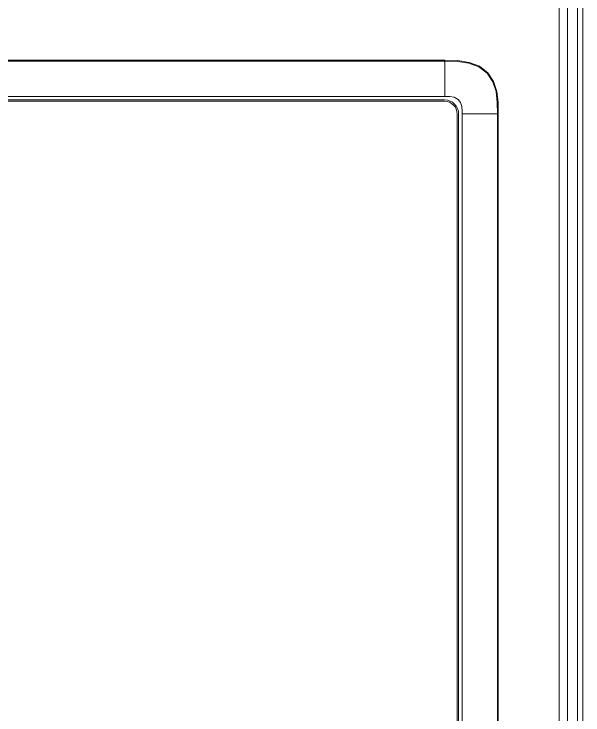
# Model space of a CAD drawing. Header units: millimetres. Extents: x 0 to 100, y -18 to 194.
# Drawn here: x 69.39 to 77.45, y 156.94 to 166.86 of the extents above; entities that cross this region are included whole.
import ezdxf

# ---------------------------------------------------------------- set-up
doc = ezdxf.new("R2010")
doc.units = ezdxf.units.MM
for name, color, linetype in [('4203-78016_1_0', 7, 'Continuous'), ('4203-78022_0', 7, 'Continuous'), ('4208-01643_A_0', 7, 'Continuous'), ('ZHUANGSHIMIANBAN_A_0', 7, 'Continuous')]:
    doc.layers.add(name, color=color, linetype=linetype)

msp = doc.modelspace()

# ---------------------------------------------------------------- linework, layer by layer
at = {"layer": '4203-78016_1_0', "color": 0, "linetype": 'Continuous', "lineweight": 9}
msp.add_line((77.3726, 132.5386), (77.3726, 189.2685), dxfattribs=at)
at = {"layer": '4203-78022_0', "color": 0, "linetype": 'Continuous', "lineweight": 9}
for p, q in [((77.1093, 194.1468), (77.1093, 132.4686)), ((77.2286, 194.1468), (77.2286, 132.4686)), ((77.4488, 194.1468), (77.4488, 132.4686))]:
    msp.add_line(p, q, dxfattribs=at)
at = {"layer": '4208-01643_A_0', "color": 0, "linetype": 'Continuous', "lineweight": 9}
for p, q in [((75.4919, 166.2021), (62.044, 166.2021)), ((75.4919, 166.1917), (62.044, 166.1917)), ((75.4908, 165.6919), (75.4919, 166.2021)), ((56.8923, 165.6919), (75.4908, 165.6919)), ((75.4882, 165.6419), (56.8948, 165.6419)), ((75.7381, 165.4862), (75.7382, 153.0963)), ((75.6882, 153.5662), (75.6882, 165.442)), ((75.7382, 165.4445), (76.2484, 165.4457)), ((76.238, 153.0963), (76.238, 165.4457)), ((76.2484, 153.0963), (76.2484, 165.4457))]:
    msp.add_line(p, q, dxfattribs=at)
for points in [[(75.4919, 166.2021), (75.6726, 166.1977), (75.8351, 166.1731), (75.9816, 166.117), (76.1013, 166.026), (76.1832, 165.9032), (76.2284, 165.7622), (76.2458, 165.61), (76.2484, 165.4457)], [(75.4919, 166.1917), (75.6724, 166.1875), (75.8335, 166.1627), (75.9758, 166.108), (76.0932, 166.0196), (76.174, 165.8997), (76.2178, 165.7614), (76.2351, 165.6106), (76.238, 165.4457)], [(75.4908, 165.6919), (75.5609, 165.6903), (75.6251, 165.6789), (75.6797, 165.6491), (75.7146, 165.6039), (75.7325, 165.5485), (75.7381, 165.4862)]]:
    msp.add_lwpolyline(points, dxfattribs=at)
msp.add_arc((75.4882, 165.442), 0.1999, 0, 90, dxfattribs=at)
at = {"layer": 'ZHUANGSHIMIANBAN_A_0', "color": 0, "linetype": 'Continuous', "lineweight": 9}
for p, q in [((56.8948, 165.6219), (75.4882, 165.6219)), ((75.6682, 165.442), (75.6682, 153.5662))]:
    msp.add_line(p, q, dxfattribs=at)
msp.add_arc((75.4882, 165.442), 0.1799, 0, 90, dxfattribs=at)

doc.saveas('drawing.dxf')
